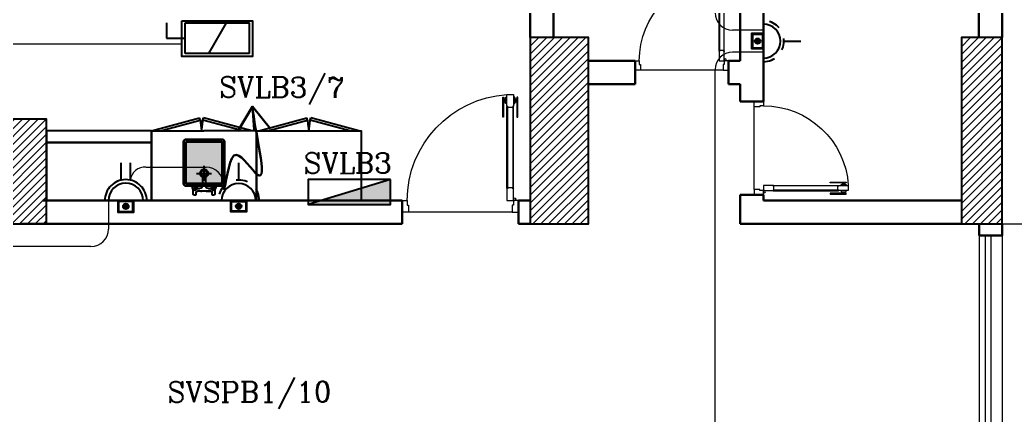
# Model space of a CAD drawing. Extents: x 1315 to 1416, y 473 to 837.
# Drawn here: x 1373.91 to 1382.45, y 589.06 to 592.45 of the extents above; entities that cross this region are included whole.
import ezdxf

# ---------------------------------------------------------------- set-up
doc = ezdxf.new("R2010")
doc.units = 0
doc.header["$MEASUREMENT"] = 0
for name, pattern in [('ACAD_ISO02W100', [15, 12, -3]), ('CENTERX2', [4, 2.5, -0.5, 0.5, -0.5]), ('DASHED', [19.05, 12.7, -6.35])]:
    doc.linetypes.add(name, pattern=pattern)
doc.layers.get('0').update_dxf_attribs({"color": 252, "linetype": 'CONTINUOUS', "lineweight": 30})
for name, color, linetype in [('-FUR', 252, 'CONTINUOUS'), ('E-SOCKETS', 6, 'CONTINUOUS'), ('E-WIRING', 3, 'CONTINUOUS'), ('ELE', 2, 'CONTINUOUS'), ('SAN', 252, 'CONTINUOUS'), ('WIRING', 4, 'CONTINUOUS')]:
    doc.layers.add(name, color=color, linetype=linetype)
for name, color, linetype, lineweight in [('axis', 252, 'CENTERX2', 5), ('Column', 252, 'CONTINUOUS', 25), ('DOOR', 252, 'CONTINUOUS', 9), ('Elevation', 252, 'CONTINUOUS', 18), ('hatch', 252, 'CONTINUOUS', 9), ('R-SWTS-DET1', 252, 'CONTINUOUS', 5), ('Wall', 252, 'CONTINUOUS', 30), ('WINDOW', 252, 'CONTINUOUS', 5), ('WIRRING', 3, 'CONTINUOUS', 5)]:
    doc.layers.add(name, color=color, linetype=linetype, lineweight=lineweight)
doc.styles.add('ARIAL', font='arial.ttf')
doc.styles.add('E80', font='romanc.shx')
doc.dimstyles.new('DIM-100-IN', dxfattribs={"dimtxt": 0.22, "dimasz": 0.1, "dimexe": 0.15, "dimexo": 0.15, "dimgap": 0, "dimtad": 0, "dimrnd": 0.05, "dimzin": 1, "dimdsep": 46, "dimtxsty": 'ARIAL', "dimblk": 'DOT', "dimcen": 0.2, "dimclrd": 256, "dimclre": 256, "dimclrt": 23, "dimadec": 0, "dimazin": 0, "dimtfac": 1, "dimtmove": 2, "dimatfit": 2, "dimldrblk": 'OPEN90', "dimfxl": 0.15, "dimfxlon": 1, "dimtolj": 1, "dimtzin": 0, "dimlwe": -1, "dimarcsym": 0})
pattern_1 = [(45, (1560.84348, 263.17996), (-0.0336759605, 0.0336759605), [])]

# ---------------------------------------------------------------- blocks, each defined once
blk = doc.blocks.new('d8')
at = {"layer": 'DOOR'}
for p, q in [((32.1195, -112.7481), (32.1195, -112.0482)), ((32.1245, -112.0482), (32.1245, -112.7481)), ((32.1711, -112.0482), (32.1711, -112.7481)), ((32.1761, -112.7481), (32.1761, -112.0482)), ((32.1311, -112.9536), (33.02, -112.9536))]:
    blk.add_line(p, q, dxfattribs=at)
for points in [[(32.0916, -112.1372), (32.0836, -112.1372), (32.0836, -111.9649), (32.0916, -111.9649)], [(32.1033, -111.9827), (32.0969, -111.9827), (32.0969, -112.0029), (32.1033, -112.0029)], [(32.1245, -112.0426), (32.1245, -112.0537), (32.1711, -112.0537), (32.1711, -112.0426), (32.1756, -112.0426), (32.1756, -111.9426), (32.1756, -111.9426), (32.12, -111.9426), (32.12, -112.0426)], [(32.1922, -111.9827), (32.1987, -111.9827), (32.1987, -112.0029), (32.1922, -112.0029)], [(32.2039, -112.1372), (32.212, -112.1372), (32.212, -111.9649), (32.2039, -111.9649)], [(32.1245, -112.7536), (32.1245, -112.7425), (32.1711, -112.7425), (32.1711, -112.7536), (32.1756, -112.7536), (32.1756, -112.8536), (32.1756, -112.8536), (32.12, -112.8536), (32.12, -112.7536)], [(32.0756, -112.9536), (32.0756, -112.8536), (32.12, -112.8536), (32.12, -112.8915), (32.1311, -112.8915), (32.1311, -112.9536)], [(33.0756, -112.9536), (33.0756, -112.8536), (33.031, -112.8536), (33.031, -112.8915), (33.0199, -112.8915), (33.02, -112.9536)]]:
    blk.add_lwpolyline(points, close=True, dxfattribs=at)
for points in [[(32.0916, -111.983, -1), (32.0969, -111.983), (32.0969, -111.983), (32.0969, -112.0026), (32.0969, -112.0026, -1), (32.0916, -112.0026), (32.0916, -112.0026)], [(32.2039, -111.983, 1), (32.1987, -111.983), (32.1987, -111.983), (32.1987, -112.0026), (32.1987, -112.0026, 1), (32.2039, -112.0026), (32.2039, -112.0026)], [(32.1245, -112.0532), (32.1245, -112.0532, -1), (32.1245, -112.0432)], [(32.1711, -112.0532), (32.1711, -112.0532, 1), (32.1711, -112.0432)], [(32.1245, -112.7431), (32.1245, -112.7431, 1), (32.1245, -112.7531)], [(32.1711, -112.7431), (32.1711, -112.7431, -1), (32.1711, -112.7531)]]:
    blk.add_lwpolyline(points, format="xyb", close=True, dxfattribs=at)
for points in [[(32.1089, -112.01), (32.1033, -112.01), (32.1033, -111.9755), (32.1089, -111.9755)], [(32.12, -112.0204), (32.1089, -112.0204), (32.1089, -111.9649), (32.12, -111.9649)], [(32.1756, -112.0204), (32.1867, -112.0204), (32.1867, -111.9649), (32.1756, -111.9649)], [(32.1867, -112.01), (32.1922, -112.01), (32.1922, -111.9755), (32.1867, -111.9755)]]:
    blk.add_lwpolyline(points, dxfattribs=at)
blk.add_circle((32.1089, -112.8425), 0.0111, dxfattribs=at)
blk.add_arc((32.1182, -112.8536), 0.9128, 360, 86.39768, dxfattribs=at)
blk = doc.blocks.new('d4')
at = {"layer": 'DOOR'}
for p, q in [((73.8108, -79.7554), (73.8108, -79.1954)), ((73.8148, -79.1954), (73.8148, -79.7554)), ((73.8521, -79.1954), (73.8521, -79.7554)), ((73.8561, -79.7554), (73.8561, -79.1954)), ((73.8201, -79.9198), (74.5312, -79.9198))]:
    blk.add_line(p, q, dxfattribs=at)
for points in [[(73.7885, -79.2667), (73.7821, -79.2667), (73.7821, -79.1288), (73.7885, -79.1288)], [(73.7979, -79.143), (73.7927, -79.143), (73.7927, -79.1592), (73.7979, -79.1592)], [(73.8148, -79.191), (73.8148, -79.1999), (73.8521, -79.1999), (73.8521, -79.191), (73.8557, -79.191), (73.8557, -79.111), (73.8557, -79.111), (73.8112, -79.111), (73.8112, -79.191)], [(73.869, -79.143), (73.8741, -79.143), (73.8741, -79.1592), (73.869, -79.1592)], [(73.8784, -79.2667), (73.8848, -79.2667), (73.8848, -79.1288), (73.8784, -79.1288)], [(73.8148, -79.7598), (73.8148, -79.7509), (73.8521, -79.7509), (73.8521, -79.7598), (73.8557, -79.7598), (73.8557, -79.8398), (73.8557, -79.8398), (73.8112, -79.8398), (73.8112, -79.7598)], [(73.7757, -79.9198), (73.7757, -79.8398), (73.8112, -79.8398), (73.8112, -79.8701), (73.8201, -79.8701), (73.8201, -79.9198)], [(74.5757, -79.9198), (74.5757, -79.8398), (74.54, -79.8398), (74.54, -79.8701), (74.5311, -79.8701), (74.5312, -79.9198)]]:
    blk.add_lwpolyline(points, close=True, dxfattribs=at)
for points in [[(73.7885, -79.1433, -1), (73.7927, -79.1433), (73.7927, -79.1433), (73.7927, -79.159), (73.7927, -79.159, -1), (73.7885, -79.159), (73.7885, -79.159)], [(73.8784, -79.1433, 1), (73.8741, -79.1433), (73.8741, -79.1433), (73.8741, -79.159), (73.8741, -79.159, 1), (73.8784, -79.159), (73.8784, -79.159)], [(73.8148, -79.1994), (73.8148, -79.1994, -1), (73.8148, -79.1915)], [(73.8521, -79.1994), (73.8521, -79.1994, 1), (73.8521, -79.1915)], [(73.8148, -79.7514), (73.8148, -79.7514, 1), (73.8148, -79.7593)], [(73.8521, -79.7514), (73.8521, -79.7514, -1), (73.8521, -79.7593)]]:
    blk.add_lwpolyline(points, format="xyb", close=True, dxfattribs=at)
for points in [[(73.8023, -79.1649), (73.7979, -79.1649), (73.7979, -79.1373), (73.8023, -79.1373)], [(73.8112, -79.1732), (73.8023, -79.1732), (73.8023, -79.1288), (73.8112, -79.1288)], [(73.8557, -79.1732), (73.8646, -79.1732), (73.8646, -79.1288), (73.8557, -79.1288)], [(73.8646, -79.1649), (73.869, -79.1649), (73.869, -79.1373), (73.8646, -79.1373)]]:
    blk.add_lwpolyline(points, dxfattribs=at)
blk.add_circle((73.8023, -79.8309), 0.00889, dxfattribs=at)
blk.add_arc((73.8098, -79.8398), 0.7302, 359.9997, 86.39738, dxfattribs=at)
blk = doc.blocks.new('A$C11ED6BD5')
at = {"layer": 'axis', "color": 0, "ltscale": 0.3}
blk.add_line((0, 12.35), (3.2217, 12.35), dxfattribs=at)
blk = doc.blocks.new('YY5Y5')
at = {"layer": 'SAN', "color": 1}
for p, q in [((434.16, 537.56), (433.7, 538.02)), ((433.83, 542.04), (433.83, 538.56)), ((435.73, 542.41), (434.2, 542.41)), ((435.58, 537.56), (436.04, 538.02)), ((435.73, 540.55), (435.73, 542.41)), ((436.72, 537.65), (438.25, 537.65)), ((446.18, 539.55), (436.73, 539.55)), ((443.04, 539.55), (446.16, 539.55)), ((444.65, 537.65), (446.18, 537.65)), ((447.32, 537.56), (446.86, 538.02)), ((447.16, 542.41), (447.16, 540.55)), ((448.69, 542.41), (447.16, 542.41)), ((448.74, 537.56), (449.2, 538.02)), ((449.07, 538.56), (449.07, 542.04)), ((434.16, 536.15), (433.7, 535.69)), ((435.58, 536.15), (436.04, 535.69)), ((440.5, 535.4), (440.5, 528.74)), ((442.4, 528.74), (442.4, 535.4)), ((447.32, 536.15), (446.86, 535.69)), ((448.74, 536.15), (449.2, 535.69)), ((440.87, 528.36), (442.03, 528.36))]:
    blk.add_line(p, q, dxfattribs=at)
at = {"layer": 'SAN', "color": 1, "linetype": 'Continuous'}
blk.add_line((439.23, 539.55), (439.86, 539.55), dxfattribs=at)
at = {"layer": 'SAN', "color": 2, "linetype": 'DASHED'}
for points in [[(441.45, 532.42), (441.45, 521.63)], [(436.06, 527.03), (446.84, 527.03)]]:
    blk.add_lwpolyline(points, dxfattribs=at)
at = {"layer": 'SAN', "color": 1}
for centre, radius in [((434.87, 536.85), 2), ((434.87, 536.85), 1), ((434.87, 536.85), 0.8), ((448.03, 536.85), 2), ((448.03, 536.85), 1), ((448.03, 536.85), 0.8)]:
    blk.add_circle(centre, radius, dxfattribs=at)
for centre, radius, start, end in [((434.2, 542.04), 0.375, 90, 180), ((436.73, 540.55), 1, 180, 270), ((438.25, 535.4), 2.25, 0, 90), ((444.65, 535.4), 2.25, 90, 180), ((446.16, 540.55), 1, 270, 0), ((448.69, 542.04), 0.375, 0, 90), ((441.45, 527.03), 2.86, 109.43194, 70.56806), ((441.45, 527.03), 2.08, 117.27647, 62.72353), ((440.87, 528.74), 0.375, 180, 270), ((442.03, 528.74), 0.375, 270, 360)]:
    blk.add_arc(centre, radius, start, end, dxfattribs=at)
blk = doc.blocks.new('fd')
at = {"layer": '-FUR'}
h = blk.add_hatch(color=254, dxfattribs=at)
h.paths.add_polyline_path([(1322.6636, 576.6994), (1322.3536, 576.6994), (1322.3536, 577.0594), (1322.6636, 577.0594)], flags=16)
edge = h.paths.add_edge_path()
edge.add_line((1322.6636, 576.6794), (1322.3536, 576.6794))
edge.add_arc((1322.3536, 576.6994), 0.02, 180, 270, ccw=False)
edge.add_line((1322.3336, 576.6994), (1322.3336, 577.0594))
edge.add_arc((1322.3536, 577.0594), 0.02, 90, 180, ccw=False)
edge.add_line((1322.3536, 577.0794), (1322.6636, 577.0794))
edge.add_arc((1322.6636, 577.0594), 0.02, 0, 90, ccw=False)
edge.add_line((1322.6836, 577.0594), (1322.6836, 576.6994))
edge.add_arc((1322.6636, 576.6994), 0.02, -90, 0, ccw=False)
blk.add_hatch(color=253, dxfattribs=at).paths.add_polyline_path([(1322.6636, 577.0594), (1322.6636, 576.6994), (1322.3536, 576.6994), (1322.3536, 577.0594)])
h = blk.add_hatch(color=251, dxfattribs=at)
h.paths.add_polyline_path([(1322.6337, 577.0294), (1322.6636, 577.0594), (1322.6636, 576.6994), (1322.6336, 576.7294)])
h.paths.add_polyline_path([(1322.6336, 576.7294), (1322.6636, 576.6994), (1322.3536, 576.6994), (1322.3836, 576.7294)])
h = blk.add_hatch(color=252, dxfattribs=at)
h.paths.add_polyline_path([(1322.3836, 577.0294), (1322.3536, 577.0594), (1322.6636, 577.0594), (1322.6337, 577.0294)])
h.paths.add_polyline_path([(1322.3836, 576.7294), (1322.3536, 576.6994), (1322.3536, 577.0594), (1322.3836, 577.0294)])
for p, q in [((1322.4784, 577.2056), (1322.0597, 577.2056)), ((1322.4784, 577.2056), (1322.9597, 577.2056)), ((1322.0597, 576.6056), (1322.5097, 576.6056)), ((1322.9597, 576.6056), (1322.5097, 576.6056))]:
    blk.add_line(p, q, dxfattribs=at)
at = {"layer": '-FUR', "linetype": 'ACAD_ISO02W100'}
for p, q in [((1322.0597, 577.2056), (1322.5097, 577.2056)), ((1322.9597, 577.2056), (1322.5097, 577.2056)), ((1322.0997, 576.6056), (1322.5133, 576.4948)), ((1322.177, 576.6056), (1322.5185, 576.5141)), ((1322.8824, 576.6056), (1322.541, 576.5141)), ((1322.9597, 576.6056), (1322.5462, 576.4948)), ((1322.5185, 576.5141), (1322.5133, 576.4948)), ((1322.541, 576.5141), (1322.5462, 576.4948))]:
    blk.add_line(p, q, dxfattribs=at)
for centre, start, end in [((1324.045, 576.3727), 171.26112, 174.70691), ((1321.0144, 576.3727), 5.29309, 8.73888)]:
    blk.add_arc(centre, 1.5331, start, end, dxfattribs=at)
for p, q in [((1322.0597, 577.2056), (1322.0597, 576.6056)), ((1322.9597, 577.2056), (1322.9597, 576.6056))]:
    blk.add_line(p, q)
blk.add_lwpolyline([(1322.6636, 576.6794), (1322.3536, 576.6794, -0.414214), (1322.3336, 576.6994), (1322.3336, 577.0594, -0.414214), (1322.3536, 577.0794), (1322.6636, 577.0794, -0.414214), (1322.6836, 577.0594), (1322.6836, 576.6994, -0.414214)], format="xyb", close=True)
blk.add_lwpolyline([(1322.6636, 576.6794), (1322.3536, 576.6794, -0.414214), (1322.3336, 576.6994), (1322.3336, 577.0594, -0.414214), (1322.3536, 577.0794), (1322.6636, 577.0794, -0.414214), (1322.6836, 577.0594), (1322.6836, 576.6994, -0.414214)], format="xyb", close=True)
blk.add_lwpolyline([(1322.6636, 576.6994), (1322.3536, 576.6994), (1322.3536, 577.0594), (1322.6636, 577.0594)], close=True)
at = {"extrusion": (0, 0, -1), "xscale": 0.0121000000000322, "yscale": 0.0121000000000322, "zscale": -0.0121}
blk.add_blockref('YY5Y5', (-1327.8502, 570.5947), dxfattribs=at)
blk = doc.blocks.new('juy')
blk.add_line((1322.9597, 577.2056), (1322.9597, 576.6056))
blk.add_blockref('fd', (0, 0))
blk = doc.blocks.new('5')
at = {"layer": '-FUR', "linetype": 'ACAD_ISO02W100'}
for p, q in [((41999.7885, -66320.4478), (42000.6885, -66320.4478)), ((41999.8085, -66321.0478), (42000.2221, -66321.1587)), ((41999.8858, -66321.0478), (42000.2273, -66321.1393)), ((42000.5913, -66321.0478), (42000.2498, -66321.1393)), ((42000.6685, -66321.0478), (42000.255, -66321.1587)), ((42000.2273, -66321.1393), (42000.2221, -66321.1587)), ((42000.2498, -66321.1393), (42000.255, -66321.1587))]:
    blk.add_line(p, q, dxfattribs=at)
at = {"layer": '-FUR'}
blk.add_lwpolyline([(41999.7885, -66320.4478), (42000.6885, -66320.4478), (42000.6885, -66321.0478), (41999.7885, -66321.0478)], close=True, dxfattribs=at)
at = {"layer": '-FUR', "linetype": 'ACAD_ISO02W100'}
for centre, start, end in [((42001.7538, -66321.2808), 171.26112, 174.70691), ((41998.7233, -66321.2808), 5.29309, 8.73888)]:
    blk.add_arc(centre, 1.5331, start, end, dxfattribs=at)
blk = doc.blocks.new('ba7es')
at = {"layer": '-FUR', "linetype": 'ACAD_ISO02W100'}
blk.add_line((1323.8895, 576.6578), (1322.9895, 576.6578), dxfattribs=at)
for p, q in [((1323.8895, 577.2578), (1322.9895, 577.2578)), ((1322.9895, 577.2578), (1322.9895, 576.6578)), ((1323.8895, 576.6578), (1323.8895, 577.2578)), ((1322.9895, 576.6578), (1322.9895, 576.7578)), ((1322.9895, 576.7578), (1323.8895, 576.7578))]:
    blk.add_line(p, q)
blk = doc.blocks.new('LAB 2')
h = blk.add_hatch(color=251)
h.set_gradient(color1=(255, 191, 127), color2=(255, 181, 107), one_color=1, tint=0.71)
edge = h.paths.add_edge_path(flags=16)
edge.add_line((998.1443, 453.3707), (998.4543, 453.3707))
edge.add_arc((998.4543, 453.3907), 0.02, 270, 360)
edge.add_line((998.4743, 453.3907), (998.4743, 453.7507))
edge.add_arc((998.4543, 453.7507), 0.02, 360, 450)
edge.add_line((998.4543, 453.7707), (998.1443, 453.7707))
edge.add_arc((998.1443, 453.7507), 0.02, 450, 540)
edge.add_line((998.1243, 453.7507), (998.1243, 453.3907))
edge.add_arc((998.1443, 453.3907), 0.02, 540, 630)
edge = h.paths.add_edge_path()
edge.add_arc((998.3789, 453.7819), 0.0242, 180, 540, ccw=False)
edge = h.paths.add_edge_path(flags=16)
edge.add_arc((998.3789, 453.7819), 0.0121, 180, 540, ccw=False)
edge = h.paths.add_edge_path(flags=16)
edge.add_arc((998.3789, 453.7819), 0.00968, 180, 540, ccw=False)
edge = h.paths.add_edge_path(flags=16)
edge.add_line((998.3875, 453.7733), (998.393, 453.7678))
edge = h.paths.add_edge_path(flags=16)
edge.add_line((998.3875, 453.7904), (998.393, 453.796))
edge = h.paths.add_edge_path(flags=16)
edge.add_line((998.3704, 453.7733), (998.3648, 453.7678))
edge = h.paths.add_edge_path(flags=16)
edge.add_line((998.3704, 453.7904), (998.3648, 453.796))
h = blk.add_hatch(color=251)
h.set_gradient(color1=(255, 191, 127), color2=(255, 181, 107), one_color=1, tint=0.71)
edge = h.paths.add_edge_path(flags=16)
edge.add_line((998.1443, 453.3707), (998.4543, 453.3707))
edge.add_arc((998.4543, 453.3907), 0.02, 270, 360)
edge.add_line((998.4743, 453.3907), (998.4743, 453.7507))
edge.add_arc((998.4543, 453.7507), 0.02, 360, 450)
edge.add_line((998.4543, 453.7707), (998.1443, 453.7707))
edge.add_arc((998.1443, 453.7507), 0.02, 450, 540)
edge.add_line((998.1243, 453.7507), (998.1243, 453.3907))
edge.add_arc((998.1443, 453.3907), 0.02, 540, 630)
edge = h.paths.add_edge_path()
edge.add_arc((998.2197, 453.7819), 0.0242, 180, 540, ccw=False)
edge = h.paths.add_edge_path(flags=16)
edge.add_arc((998.2197, 453.7819), 0.0121, 180, 540, ccw=False)
edge = h.paths.add_edge_path(flags=16)
edge.add_arc((998.2197, 453.7819), 0.00968, 180, 540, ccw=False)
edge = h.paths.add_edge_path(flags=16)
edge.add_line((998.2282, 453.7733), (998.2338, 453.7678))
edge = h.paths.add_edge_path(flags=16)
edge.add_line((998.2282, 453.7904), (998.2338, 453.796))
edge = h.paths.add_edge_path(flags=16)
edge.add_line((998.2111, 453.7733), (998.2056, 453.7678))
edge = h.paths.add_edge_path(flags=16)
edge.add_line((998.2111, 453.7904), (998.2056, 453.796))
h = blk.add_hatch(color=251)
h.set_gradient(color1=(255, 191, 127), color2=(255, 181, 107), one_color=1, tint=0.71)
h.paths.add_polyline_path([(998.1443, 453.3907), (998.4543, 453.3907), (998.4543, 453.7507), (998.1443, 453.7507)], flags=0)
edge = h.paths.add_edge_path(flags=17)
edge.add_line((998.1443, 453.3707), (998.4543, 453.3707))
edge.add_arc((998.4543, 453.3907), 0.02, 270, 360)
edge.add_line((998.4743, 453.3907), (998.4743, 453.7507))
edge.add_arc((998.4543, 453.7507), 0.02, 360, 450)
edge.add_line((998.4543, 453.7707), (998.1443, 453.7707))
edge.add_arc((998.1443, 453.7507), 0.02, 450, 540)
edge.add_line((998.1243, 453.7507), (998.1243, 453.3907))
edge.add_arc((998.1443, 453.3907), 0.02, 540, 630)
edge = h.paths.add_edge_path(flags=0)
edge.add_line((998.3108, 453.6836), (998.3108, 453.7643))
edge = h.paths.add_edge_path(flags=0)
edge.add_line((998.2878, 453.7643), (998.2878, 453.6836))
edge = h.paths.add_edge_path(flags=0)
edge.add_line((998.2993, 453.7282), (998.2993, 453.5977))
edge = h.paths.add_edge_path(flags=0)
edge.add_line((998.234, 453.663), (998.3646, 453.663))
edge = h.paths.add_edge_path(flags=0)
edge.add_arc((998.2993, 453.663), 0.0346, 109.43194, 430.56806, ccw=False)
edge = h.paths.add_edge_path(flags=0)
edge.add_arc((998.2993, 453.663), 0.0251, 117.27647, 422.72353, ccw=False)
edge = h.paths.add_edge_path(flags=0)
edge.add_arc((998.3063, 453.6836), 0.00454, 270, 360, ccw=False)
edge = h.paths.add_edge_path(flags=0)
edge.add_arc((998.2923, 453.6836), 0.00454, 180, 270, ccw=False)
edge = h.paths.add_edge_path(flags=0)
edge.add_line((998.2923, 453.6791), (998.3063, 453.6791))
edge = h.paths.add_edge_path(flags=16)
edge.add_arc((998.3789, 453.7819), 0.0121, 180, 540, ccw=False)
edge = h.paths.add_edge_path(flags=16)
edge.add_line((998.2282, 453.7733), (998.2338, 453.7678))
edge = h.paths.add_edge_path(flags=16)
edge.add_line((998.2111, 453.7733), (998.2056, 453.7678))
edge = h.paths.add_edge_path(flags=16)
edge.add_line((998.3875, 453.7733), (998.393, 453.7678))
edge = h.paths.add_edge_path(flags=16)
edge.add_line((998.3704, 453.7733), (998.3648, 453.7678))
h = blk.add_hatch(color=251)
h.set_gradient(color1=(255, 191, 127), color2=(255, 181, 107), one_color=1, tint=0.71)
edge = h.paths.add_edge_path(flags=17)
edge.add_line((998.1443, 453.3707), (998.4543, 453.3707))
edge.add_arc((998.4543, 453.3907), 0.02, 270, 360)
edge.add_line((998.4743, 453.3907), (998.4743, 453.7507))
edge.add_arc((998.4543, 453.7507), 0.02, 360, 450)
edge.add_line((998.4543, 453.7707), (998.1443, 453.7707))
edge.add_arc((998.1443, 453.7507), 0.02, 450, 540)
edge.add_line((998.1243, 453.7507), (998.1243, 453.3907))
edge.add_arc((998.1443, 453.3907), 0.02, 540, 630)
h.paths.add_polyline_path([(998.1443, 453.3907), (998.4543, 453.3907), (998.4543, 453.7507), (998.1443, 453.7507)], flags=0)
edge = h.paths.add_edge_path(flags=0)
edge.add_line((998.3108, 453.6836), (998.3108, 453.7643))
edge = h.paths.add_edge_path(flags=0)
edge.add_line((998.2878, 453.7643), (998.2878, 453.6836))
edge = h.paths.add_edge_path(flags=0)
edge.add_line((998.2993, 453.7282), (998.2993, 453.5977))
edge = h.paths.add_edge_path(flags=0)
edge.add_line((998.234, 453.663), (998.3646, 453.663))
edge = h.paths.add_edge_path(flags=0)
edge.add_arc((998.2993, 453.663), 0.0346, 109.43194, 430.56806, ccw=False)
edge = h.paths.add_edge_path(flags=0)
edge.add_arc((998.2993, 453.663), 0.0251, 117.27647, 422.72353, ccw=False)
edge = h.paths.add_edge_path(flags=0)
edge.add_arc((998.3063, 453.6836), 0.00454, 270, 360, ccw=False)
edge = h.paths.add_edge_path(flags=0)
edge.add_arc((998.2923, 453.6836), 0.00454, 180, 270, ccw=False)
edge = h.paths.add_edge_path(flags=0)
edge.add_line((998.2923, 453.6791), (998.3063, 453.6791))
edge = h.paths.add_edge_path(flags=16)
edge.add_arc((998.3789, 453.7819), 0.0121, 180, 540, ccw=False)
edge = h.paths.add_edge_path(flags=16)
edge.add_line((998.2282, 453.7733), (998.2338, 453.7678))
edge = h.paths.add_edge_path(flags=16)
edge.add_line((998.2111, 453.7733), (998.2056, 453.7678))
edge = h.paths.add_edge_path(flags=16)
edge.add_line((998.3875, 453.7733), (998.393, 453.7678))
edge = h.paths.add_edge_path(flags=16)
edge.add_line((998.3704, 453.7733), (998.3648, 453.7678))
h = blk.add_hatch(color=251)
h.set_gradient(color1=(255, 191, 127), color2=(255, 181, 107), one_color=1, tint=0.71)
edge = h.paths.add_edge_path(flags=16)
edge.add_line((998.1443, 453.3707), (998.4543, 453.3707))
edge.add_arc((998.4543, 453.3907), 0.02, 270, 360)
edge.add_line((998.4743, 453.3907), (998.4743, 453.7507))
edge.add_arc((998.4543, 453.7507), 0.02, 360, 450)
edge.add_line((998.4543, 453.7707), (998.1443, 453.7707))
edge.add_arc((998.1443, 453.7507), 0.02, 450, 540)
edge.add_line((998.1243, 453.7507), (998.1243, 453.3907))
edge.add_arc((998.1443, 453.3907), 0.02, 540, 630)
h.paths.add_polyline_path([(998.1443, 453.3907), (998.4543, 453.3907), (998.4543, 453.7507), (998.1443, 453.7507)], flags=0)
edge = h.paths.add_edge_path(flags=17)
edge.add_line((998.1443, 453.3707), (998.4543, 453.3707))
edge.add_arc((998.4543, 453.3907), 0.02, 270, 360)
edge.add_line((998.4743, 453.3907), (998.4743, 453.7507))
edge.add_arc((998.4543, 453.7507), 0.02, 360, 450)
edge.add_line((998.4543, 453.7707), (998.1443, 453.7707))
edge.add_arc((998.1443, 453.7507), 0.02, 450, 540)
edge.add_line((998.1243, 453.7507), (998.1243, 453.3907))
edge.add_arc((998.1443, 453.3907), 0.02, 540, 630)
edge = h.paths.add_edge_path(flags=0)
edge.add_line((998.3108, 453.6836), (998.3108, 453.7643))
edge = h.paths.add_edge_path(flags=0)
edge.add_line((998.2878, 453.7643), (998.2878, 453.6836))
edge = h.paths.add_edge_path(flags=0)
edge.add_line((998.2993, 453.7282), (998.2993, 453.5977))
edge = h.paths.add_edge_path(flags=0)
edge.add_line((998.234, 453.663), (998.3646, 453.663))
edge = h.paths.add_edge_path(flags=0)
edge.add_arc((998.2993, 453.663), 0.0346, 109.43194, 430.56806, ccw=False)
edge = h.paths.add_edge_path(flags=0)
edge.add_arc((998.2993, 453.663), 0.0251, 117.27647, 422.72353, ccw=False)
edge = h.paths.add_edge_path(flags=0)
edge.add_arc((998.3063, 453.6836), 0.00454, 270, 360, ccw=False)
edge = h.paths.add_edge_path(flags=0)
edge.add_arc((998.2923, 453.6836), 0.00454, 180, 270, ccw=False)
edge = h.paths.add_edge_path(flags=0)
edge.add_line((998.2923, 453.6791), (998.3063, 453.6791))
edge = h.paths.add_edge_path(flags=16)
edge.add_arc((998.2197, 453.7819), 0.0121, 180, 540, ccw=False)
edge = h.paths.add_edge_path(flags=16)
edge.add_arc((998.3789, 453.7819), 0.0121, 180, 540, ccw=False)
edge = h.paths.add_edge_path(flags=16)
edge.add_line((998.2282, 453.7733), (998.2338, 453.7678))
edge = h.paths.add_edge_path(flags=16)
edge.add_line((998.2111, 453.7733), (998.2056, 453.7678))
edge = h.paths.add_edge_path(flags=16)
edge.add_line((998.3875, 453.7733), (998.393, 453.7678))
edge = h.paths.add_edge_path(flags=16)
edge.add_line((998.3704, 453.7733), (998.3648, 453.7678))
h = blk.add_hatch(color=251)
h.set_gradient(color1=(255, 191, 127), color2=(255, 181, 107), one_color=1, tint=0.71)
edge = h.paths.add_edge_path(flags=16)
edge.add_line((998.1443, 453.3707), (998.4543, 453.3707))
edge.add_arc((998.4543, 453.3907), 0.02, 270, 360)
edge.add_line((998.4743, 453.3907), (998.4743, 453.7507))
edge.add_arc((998.4543, 453.7507), 0.02, 360, 450)
edge.add_line((998.4543, 453.7707), (998.1443, 453.7707))
edge.add_arc((998.1443, 453.7507), 0.02, 450, 540)
edge.add_line((998.1243, 453.7507), (998.1243, 453.3907))
edge.add_arc((998.1443, 453.3907), 0.02, 540, 630)
edge = h.paths.add_edge_path(flags=0)
edge.add_line((998.3108, 453.6836), (998.3108, 453.7643))
edge = h.paths.add_edge_path()
edge.add_arc((998.338, 453.7643), 0.0272, 450, 540, ccw=False)
h = blk.add_hatch(color=251)
h.set_gradient(color1=(255, 191, 127), color2=(255, 181, 107), one_color=1, tint=0.71)
edge = h.paths.add_edge_path(flags=16)
edge.add_line((998.1443, 453.3707), (998.4543, 453.3707))
edge.add_arc((998.4543, 453.3907), 0.02, 270, 360)
edge.add_line((998.4743, 453.3907), (998.4743, 453.7507))
edge.add_arc((998.4543, 453.7507), 0.02, 360, 450)
edge.add_line((998.4543, 453.7707), (998.1443, 453.7707))
edge.add_arc((998.1443, 453.7507), 0.02, 450, 540)
edge.add_line((998.1243, 453.7507), (998.1243, 453.3907))
edge.add_arc((998.1443, 453.3907), 0.02, 540, 630)
edge = h.paths.add_edge_path(flags=0)
edge.add_line((998.2878, 453.7643), (998.2878, 453.6836))
edge = h.paths.add_edge_path()
edge.add_arc((998.2605, 453.7643), 0.0272, 360, 450, ccw=False)
at = {"color": 251}
blk.add_blockref('ba7es', (-326.0413, -123.361), dxfattribs=at)
at = {"color": 251, "xscale": -1}
blk.add_blockref('juy', (2320.8079, -123.3088), dxfattribs=at)
at = {"layer": 'Wall', "color": 251, "lineweight": 20, "xscale": -1}
blk.add_blockref('5', (42999.4368, 66774.3446), dxfattribs=at)
blk = doc.blocks.new('0PB')
at = {"layer": 'ELE'}
blk.add_hatch(color=256, dxfattribs=at).paths.add_polyline_path([(0.3, -0.075), (0.3, 0.1081), (-0.3, -0.075)])
at = {"layer": 'ELE', "color": 5}
blk.add_line((0.3, 0.1081), (-0.3, -0.075), dxfattribs=at)
at = {"layer": 'ELE', "color": 1}
blk.add_lwpolyline([(0.3, 0.1081), (-0.3, 0.1081), (-0.3, -0.075), (0.3, -0.075)], close=True, dxfattribs=at)
blk = doc.blocks.new('LOAD BREAK SWITCH IP')
at = {"layer": 'E-SOCKETS', "color": 6}
for p, q in [((1958.3192, -128.1367), (1958.3192, -128.2674)), ((1958.4787, -128.1367), (1959.0313, -128.1367)), ((1958.4787, -128.3981), (1958.4787, -128.1367)), ((1959.0313, -128.3981), (1959.0313, -128.1367)), ((1958.3192, -128.2674), (1958.4787, -128.2674)), ((1959.0313, -128.3981), (1958.4787, -128.3981))]:
    blk.add_line(p, q, dxfattribs=at)
at = {"layer": 'E-SOCKETS', "color": 3}
blk.add_line((1958.8305, -128.1367), (1958.6795, -128.3981), dxfattribs=at)
at = {"layer": 'E-SOCKETS', "color": 7}
blk.add_lwpolyline([(1958.4509, -128.118), (1959.0586, -128.118), (1959.0586, -128.4243), (1958.4509, -128.4243)], close=True, dxfattribs=at)
blk = doc.blocks.new('_Dot')
at = {"color": 0, "linetype": 'ByBlock', "lineweight": -2}
blk.add_line((-0.5, 0), (-1, 0), dxfattribs=at)
at = {"color": 0, "linetype": 'ByBlock', "const_width": 0.5}
blk.add_lwpolyline([(-0.25, 0, 1), (0.25, 0, 1)], format="xyb", close=True, dxfattribs=at)
blk = doc.blocks.new('220v wp')
at = {"layer": 'E-SOCKETS'}
blk.add_hatch(color=2, dxfattribs=at).paths.add_polyline_path([(384917, 119867, 1), (384851, 119867, 1)])
at = {"layer": 'E-SOCKETS', "color": 2}
for p, q in [((384884, 120186), (384884, 120393)), ((385134, 119936), (384634, 119936)), ((385126, 119936), (384642, 119936))]:
    blk.add_line(p, q, dxfattribs=at)
for points in [[(384789, 119936), (384978, 119936), (384978, 119798), (384789, 119798)], [(384798, 119927), (384969, 119927), (384969, 119807), (384798, 119807)]]:
    blk.add_lwpolyline(points, close=True, dxfattribs=at)
blk.add_circle((384884, 119867), 33.1, dxfattribs=at)
at = {"layer": 'E-SOCKETS', "color": 7, "linetype": 'DASHED'}
blk.add_arc((384884, 119936), 250, 0, 180, dxfattribs=at)
at = {"layer": 'E-SOCKETS', "color": 2}
blk.add_arc((384884, 119936), 207, 0, 180, dxfattribs=at)
blk = doc.blocks.new('DOPLEX SOCKET WP')
at = {"layer": 'E-SOCKETS'}
blk.add_hatch(color=2, dxfattribs=at).paths.add_polyline_path([(48.2533, -124.2906, -1), (48.301, -124.2906, -1)])
at = {"layer": 'E-SOCKETS', "color": 2}
for p, q in [((48.2373, -124.0647), (48.2373, -123.9156)), ((48.3173, -124.0647), (48.3173, -123.9156)), ((48.0968, -124.2406), (48.4575, -124.2406)), ((48.1027, -124.2406), (48.4515, -124.2406))]:
    blk.add_line(p, q, dxfattribs=at)
for points in [[(48.3454, -124.2406), (48.2089, -124.2406), (48.2089, -124.3406), (48.3454, -124.3406)], [(48.3388, -124.2471), (48.2154, -124.2471), (48.2154, -124.3341), (48.3388, -124.3341)]]:
    blk.add_lwpolyline(points, close=True, dxfattribs=at)
blk.add_circle((48.2771, -124.2906), 0.0239, dxfattribs=at)
at = {"layer": 'E-SOCKETS', "color": 7, "linetype": 'DASHED'}
blk.add_arc((48.2771, -124.2406), 0.1804, 0, 180, dxfattribs=at)
at = {"layer": 'E-SOCKETS', "color": 2}
blk.add_arc((48.2771, -124.2406), 0.1491, 0, 180, dxfattribs=at)

msp = doc.modelspace()

# ---------------------------------------------------------------- hatches: boundary and pattern name
at = {"layer": 'hatch'}
h = msp.add_hatch(dxfattribs=at)
h.set_pattern_fill('ANSI31', color=256, scale=0.015, style=0)
h.set_pattern_definition(pattern_1)
h.paths.add_polyline_path([(1378.2863, 590.702), (1378.7863, 590.702), (1378.7863, 592.302), (1378.2863, 592.302)])
h = msp.add_hatch(dxfattribs=at)
h.set_pattern_fill('ANSI31', color=256, scale=0.015, style=0)
h.set_pattern_definition(pattern_1)
h.paths.add_polyline_path([(1381.9863, 590.702), (1382.3363, 590.702), (1382.3363, 592.302), (1381.9863, 592.302)])
h = msp.add_hatch(dxfattribs=at)
h.set_pattern_fill('ANSI31', color=256, scale=0.015, style=0)
h.set_pattern_definition([(45, (1600.66848, 268.47996), (-0.0336759605, 0.0336759605), [])])
h.paths.add_polyline_path([(1373.2363, 590.702), (1374.1363, 590.702), (1374.1363, 591.602), (1373.2363, 591.602)])

# ---------------------------------------------------------------- linework, layer by layer
at = {"layer": 'Column'}
for points in [[(1378.2863, 590.702), (1378.7863, 590.702), (1378.7863, 592.302), (1378.2863, 592.302)], [(1381.9863, 590.702), (1382.3363, 590.702), (1382.3363, 592.302), (1381.9863, 592.302)], [(1373.2363, 590.702), (1374.1363, 590.702), (1374.1363, 591.602), (1373.2363, 591.602)]]:
    msp.add_lwpolyline(points, close=True, dxfattribs=at)
at = {"layer": 'Elevation'}
msp.add_line((1382.3363, 590.602), (1382.3363, 588.302), dxfattribs=at)
at = {"layer": 'Wall', "linetype": 'Continuous'}
for p, q in [((1382.3363, 595.502), (1382.3363, 592.302)), ((1380.2863, 591.752), (1380.2863, 594.502)), ((1380.0863, 592.102), (1380.0863, 594.302)), ((1379.1863, 592.102), (1378.7863, 592.102)), ((1379.1863, 592.102), (1379.1863, 591.902)), ((1380.0863, 592.102), (1379.9863, 592.102)), ((1379.9863, 592.102), (1379.9863, 591.902)), ((1379.1863, 591.902), (1378.7863, 591.902)), ((1380.0863, 591.902), (1379.9863, 591.902)), ((1380.0863, 591.752), (1380.0863, 591.902)), ((1380.2863, 591.752), (1380.0863, 591.752)), ((1374.105, 590.902), (1377.1863, 590.902)), ((1377.1863, 590.902), (1377.1863, 590.7023)), ((1378.1863, 590.902), (1378.2863, 590.902)), ((1378.1863, 590.902), (1378.1863, 590.7027)), ((1380.0863, 590.702), (1380.0863, 590.952)), ((1380.2863, 590.952), (1380.0863, 590.952)), ((1380.2863, 590.902), (1380.2863, 590.952)), ((1381.9863, 590.902), (1380.2863, 590.902)), ((1373.9113, 590.7023), (1377.1863, 590.7023)), ((1378.1863, 590.7027), (1378.2863, 590.7027)), ((1381.9863, 590.702), (1380.0863, 590.702)), ((1382.1392, 590.702), (1382.1392, 590.602)), ((1382.1392, 590.602), (1382.3363, 590.602))]:
    msp.add_line(p, q, dxfattribs=at)
at = {"layer": 'Wall'}
msp.add_line((1382.3363, 590.702), (1382.3363, 590.602), dxfattribs=at)
at = {"layer": 'Wall', "linetype": 'Continuous'}
for points in [[(1378.2863, 592.302), (1378.2863, 599.452)], [(1382.1363, 592.302), (1382.1363, 595.502)], [(1378.4863, 592.302), (1378.4863, 594.302)]]:
    msp.add_lwpolyline(points, dxfattribs=at)
at = {"layer": 'WINDOW'}
for p, q in [((1382.1392, 590.602), (1382.1392, 588.302)), ((1382.1892, 590.602), (1382.1892, 588.302)), ((1382.2392, 590.602), (1382.2392, 588.302))]:
    msp.add_line(p, q, dxfattribs=at)
at = {"layer": 'WIRRING', "linetype": 'Continuous'}
for p, q in [((1380.2863, 592.3655), (1380.0228, 592.3655)), ((1380.2863, 592.1776), (1380.0228, 592.1776)), ((1374.9894, 591.1886), (1375.5046, 591.1886)), ((1375.6546, 591.0221), (1375.6546, 591.0386))]:
    msp.add_line(p, q, dxfattribs=at)
at = {"layer": 'WIRRING', "color": 3}
for p, q in [((1375.2969, 592.2441), (1372.5979, 592.2441)), ((1379.8728, 588.4275), (1379.8728, 592.0276)), ((1374.6669, 590.9023), (1374.6669, 590.6582)), ((1374.5169, 590.5082), (1373.1316, 590.5082))]:
    msp.add_line(p, q, dxfattribs=at)
for centre, start, end in [((1380.0228, 592.5155), 180, 270), ((1380.0228, 592.0276), 90, 180), ((1374.5169, 590.6582), 270, 0)]:
    msp.add_arc(centre, 0.15, start, end, dxfattribs=at)
at = {"layer": 'WIRRING', "linetype": 'Continuous'}
for centre, radius, start, end in [((1374.9774, 591.0675), 0.1217, 84.35731, 174.95288), ((1375.5046, 591.0386), 0.15, 0, 90)]:
    msp.add_arc(centre, radius, start, end, dxfattribs=at)

# ---------------------------------------------------------------- block references
at = {"color": 3, "xscale": -1, "rotation": 180}
msp.add_blockref('LAB 2', (377.1881, 1044.7988), dxfattribs=at)
at = {"linetype": 'Continuous', "xscale": -1}
msp.add_blockref('d4', (1453.762, 671.9418), dxfattribs=at)
at = {"linetype": 'Continuous', "xscale": -1, "rotation": 270}
msp.add_blockref('d4', (1460.1261, 517.1764), dxfattribs=at)
at = {"layer": 'axis'}
msp.add_blockref('A$C11ED6BD5', (1382.3363, 578.352), dxfattribs=at)
at = {"layer": 'E-SOCKETS', "xscale": 0.0007069318784261, "yscale": 0.0007069318784261, "zscale": 0.0007069318784261, "rotation": 270}
msp.add_blockref('220v wp', (1295.4995, 864.3582), dxfattribs=at)
at = {"layer": 'E-SOCKETS', "xscale": 0.0007069318784261, "yscale": 0.0007069318784261, "zscale": 0.0007069318784261}
msp.add_blockref('220v wp', (1103.6979, 506.1155), dxfattribs=at)
at = {"layer": 'E-WIRING', "xscale": 1.176042218903489, "yscale": 1.176042218903489, "zscale": 1.176042218903489}
msp.add_blockref('0PB', (1376.7336, 590.9559), dxfattribs=at)
at = {"layer": 'R-SWTS-DET1', "linetype": 'Continuous', "xscale": -1}
msp.add_blockref('d8', (1410.2619, 703.7557), dxfattribs=at)
at = {"layer": 'WIRRING', "linetype": 'Continuous'}
for name, p in [('LOAD BREAK SWITCH IP', (-583.1541, 720.5642)), ('DOPLEX SOCKET WP', (1326.5389, 715.1429))]:
    msp.add_blockref(name, p, dxfattribs=at)

# ---------------------------------------------------------------- texts
at = {"layer": 'WIRING', "color": 7, "extrusion": (-5.9614e-05, -0.021173, 0.999776), "style": 'E80'}
msp.add_text('SVLB3/7', height=0.1764, rotation=360, dxfattribs=at).set_placement((1373.9455, 595.526, -12.6122))
at = {"layer": 'WIRING', "color": 7, "extrusion": (5.9614e-05, -0.021173, 0.999776), "style": 'E80'}
msp.add_text('SVLB3', height=0.1764, dxfattribs=at).set_placement((1378.001, 587.126, -12.4363))
at = {"layer": 'WIRING', "color": 1, "extrusion": (5.9614e-05, -0.021173, 0.999776), "style": 'E80'}
msp.add_text('SVSPB1/10', height=0.1764, dxfattribs=at).set_placement((1376.8277, 585.1644, -12.3927))

# ---------------------------------------------------------------- leaders
at = {"layer": 'WIRRING', "color": 6, "linetype": 'ByBlock', "path_type": 1}
msp.add_leader([(1375.9033, 591.7092), (1375.9441, 591.1252), (1375.7654, 591.2951), (1375.6546, 590.9942)], dimstyle='DIM-100-IN', override={"dimasz": 0.2, "dimgap": 0.1, "dimtad": 0, "dimfxl": 1.25, "dimfxlon": 1}, dxfattribs=at)

doc.saveas('drawing.dxf')
